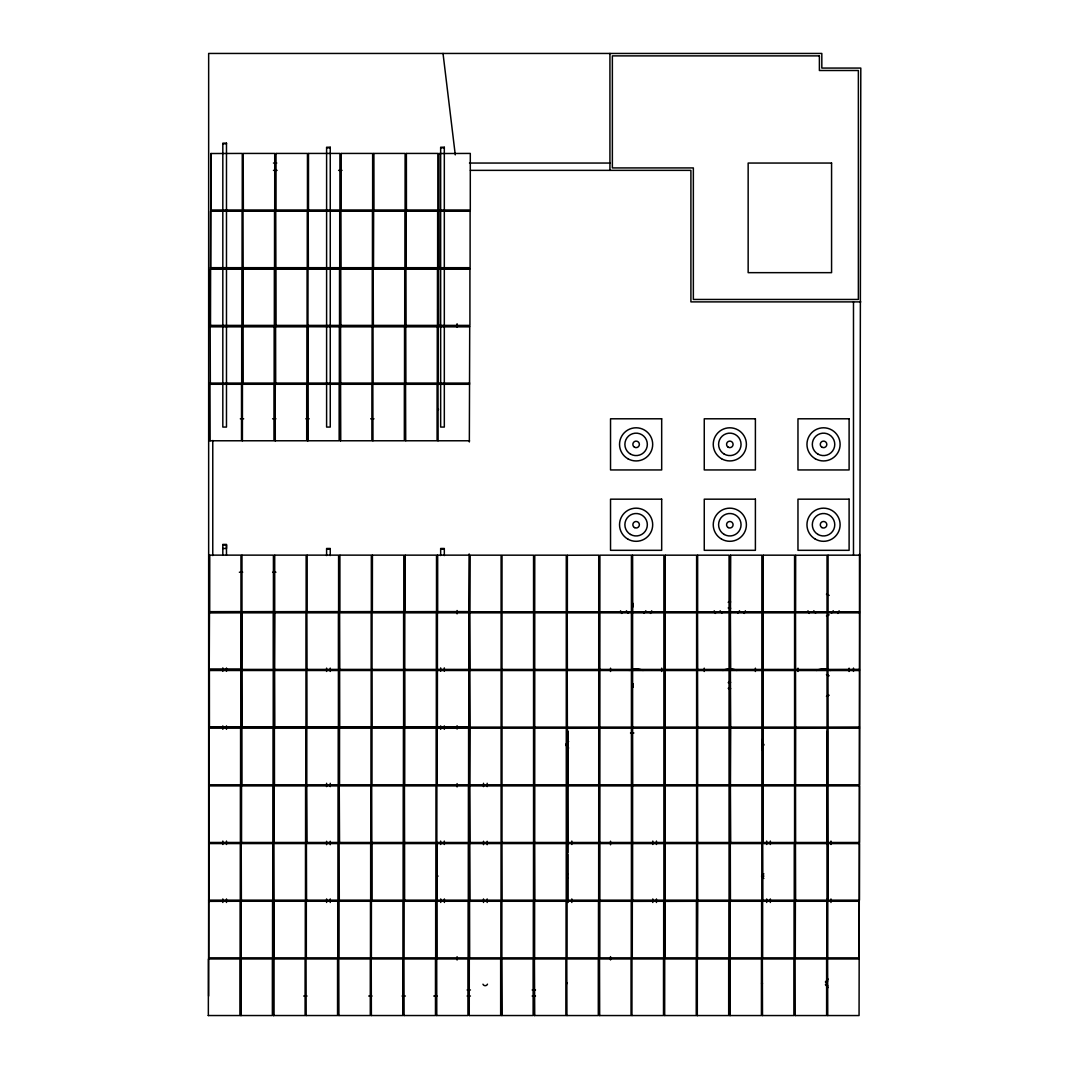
<?xml version="1.0" encoding="UTF-8"?>
<svg xmlns="http://www.w3.org/2000/svg" width="1069" height="1069" viewBox="0 0 1069 1069"><rect width="100%" height="100%" fill="white"/><g stroke="black" fill="none" stroke-linecap="round" stroke-linejoin="round"><path stroke-width="1.5" d="M208.655 996.027L208.655 53.45L821.82 53.45L821.82 68.069L860.799 68.069L859.062 1015.55L827.366 1015.55M438.37 409.307L437.649 409.587L438.544 409.333M437.769 876.273L436.887 876.152L437.782 875.885M438.156 383.09L438.21 326.499L469.719 326.499L469.532 384.292L438.023 384.292M469.344 441.978L469.532 384.199L438.023 384.199L438.116 440.775M468.97 555.145L437.462 555.145L437.462 611.722L468.97 611.722L469.157 553.942M438.223 309.329L437.649 309.502M762.438 876.273L761.956 876.553M762.478 983.4L761.542 983.306L762.371 983.453M565.808 744.331L568.641 741.498M763.894 745.146L763.894 744.331M763.854 878.451L761.542 876.152L763.854 873.841M825.388 981.957L828.234 979.11M211.034 153.522L210.753 210.005L210.847 153.522L242.262 153.428L242.262 210.005L210.887 210.005M276.029 153.522L276.029 210.005M308.487 153.522L308.487 210.005M341.225 153.522L341.225 210.005M373.535 210.005L373.575 153.428L405.098 153.428L405.098 210.005L373.388 210.005M406.273 210.005L406.314 153.428L437.836 153.428L437.836 210.005L406.126 210.005M438.918 210.005L438.918 153.522M243.344 210.005L243.197 153.428L274.72 153.428L274.72 210.005L243.01 210.005M243.157 267.691L243.01 211.114L274.533 211.208L274.533 267.691L242.823 267.691M275.896 267.691L275.749 211.114L307.271 211.208L307.271 267.691L275.561 267.691M373.388 211.208L404.91 211.208M406.126 211.208L437.649 211.208M210.513 267.691L210.66 211.208L242.075 211.114L242.075 267.691L210.379 267.691M308.353 267.691L308.206 211.114L339.728 211.114L339.728 267.704L308.019 267.691M210.379 268.894L241.888 268.894M341.078 267.691L340.944 211.114L372.453 211.114L372.453 267.704L340.757 267.704M373.201 267.704L404.91 267.704L404.91 211.114L373.388 211.114L373.388 267.704L373.495 211.208M405.939 267.704L437.649 267.704L437.649 211.114L406.126 211.114L406.126 267.704L406.22 211.208M438.731 267.704L470.106 267.704L470.106 211.127L438.584 211.127L438.678 267.704L438.678 211.208L470.106 211.208M210.179 325.39L241.888 325.39L241.888 268.8L210.379 268.8L210.379 325.39L210.473 268.894M242.636 325.39L274.345 325.39L274.345 268.813L242.823 268.813L242.97 325.39M275.708 325.39L307.084 325.39L307.084 268.813L275.561 268.813L275.655 325.39L275.655 268.907L307.084 268.907M307.966 325.39L308.019 268.813L339.528 268.813L339.528 325.39L307.832 325.39M340.891 325.39L340.757 268.813L372.266 268.813L372.266 325.39L340.57 325.39M373.348 325.39L373.201 268.813L404.723 268.813L404.723 325.39L373.014 325.39M307.925 326.593L307.832 383.076L307.832 326.499L339.341 326.593L339.341 383.076L307.645 383.076M406.086 325.39L405.939 268.813L437.462 268.813L437.462 325.39L405.752 325.39M438.544 325.39L469.919 325.39L469.919 268.813L438.397 268.813L438.49 325.39L438.49 268.907L469.919 268.907M210.326 383.076L210.179 326.499L241.701 326.499L241.701 383.076L209.992 383.076M242.783 383.076L274.158 383.076L274.158 326.499L242.636 326.499L242.73 383.076L242.73 326.593L274.158 326.593M275.521 383.076L306.897 383.076L306.897 326.499L275.374 326.499L275.468 383.076L275.468 326.593L306.897 326.593M340.704 383.076L340.57 326.499L372.079 326.499L372.079 383.076L340.37 383.076M242.543 384.279L273.971 384.279M373.161 383.076L373.014 326.499L404.536 326.499L404.536 383.076L372.827 383.076M405.899 383.076L405.752 326.499L437.274 326.499L437.274 383.076L405.565 383.076M210.139 440.762L209.992 384.185L241.514 384.185L241.514 440.775L209.805 440.775M242.409 440.775L242.449 384.185L273.971 384.185L273.971 440.775L242.262 440.775M275.147 440.775L275.281 384.279L306.709 384.279M307.458 440.775L339.154 440.775L339.154 384.199L307.645 384.199L307.778 440.775M340.183 440.775L371.892 440.775L371.892 384.199L340.37 384.199L340.517 440.775M372.974 440.775L372.827 384.199L404.349 384.199L404.349 440.775L372.64 440.775M405.712 440.775L405.565 384.199L437.087 384.199L437.087 440.775L405.378 440.775M209.577 555.225L209.43 611.709L240.953 611.628L240.953 555.132L209.43 555.132L209.524 611.709L240.953 611.722M241.982 555.225L241.982 611.722L273.41 611.722L273.41 555.132L241.888 555.132M274.72 555.225L274.72 611.722L306.135 611.722L306.135 555.132L274.626 555.132M307.177 555.225L307.177 611.722L338.592 611.722L338.592 555.132L307.07 555.132M339.902 555.225L339.902 611.722L371.331 611.722L371.331 555.145L339.808 555.132M372.413 555.225L372.266 611.722L403.788 611.628L403.788 555.145L372.266 555.145L372.359 611.722M405.138 555.239L405.004 611.722L436.513 611.628L436.513 555.145L405.004 555.145L405.098 611.722M567.358 611.749L567.358 555.265M632.501 555.265L632.501 611.749M665.239 555.265L665.239 611.749M697.643 555.265L697.643 611.749M795.617 611.749L795.657 555.265M828.074 555.265L828.074 611.749M241.848 611.722L273.41 611.628M274.573 611.722L306.135 611.628M209.39 612.925L209.243 669.408L209.337 612.925L240.766 612.831L240.766 669.408L209.096 669.408M372.119 611.722L403.788 611.722M404.844 611.722L436.513 611.722M469.532 611.749L469.719 555.265L469.679 611.749M501.989 611.749L502.029 555.172L533.551 555.172L533.551 611.749L501.842 611.749M437.408 612.925L437.408 669.408M534.714 611.749L534.767 555.172L566.276 555.172L566.276 611.749M599.856 611.749L599.909 555.172L631.418 555.172L631.418 611.749L599.709 611.749M632.501 612.938L632.501 669.421M730.287 611.749L730.474 555.265L730.421 611.749M665.239 612.938L665.239 669.421M763.012 611.749L763.199 555.265L763.159 611.749M795.657 611.749L827.032 611.749L827.032 555.172L795.617 555.265M241.647 669.408L241.848 612.925L241.794 669.408M274.386 669.408L274.573 612.925L274.533 669.408M209.39 670.597L209.337 727.08L209.243 670.504L240.766 670.504L240.766 727.08L209.096 727.08M307.03 669.408L306.883 612.831L338.405 612.831L338.405 669.408L306.696 669.408M339.768 669.408L339.621 612.831L371.143 612.831L371.143 669.408L339.434 669.408M372.039 669.408L372.079 612.831L403.601 612.831L403.601 669.408L371.892 669.408M404.763 669.408L404.817 612.831L436.326 612.831L436.326 669.408L404.63 669.408M469.385 669.421L501.094 669.421L501.094 612.844L469.572 612.844L469.719 669.421L469.572 612.938M501.989 669.421L502.029 612.844L533.551 612.844L533.551 669.435L501.842 669.421M437.408 670.597L437.368 727.094L468.783 727.094L468.783 612.831L437.261 612.831L437.261 669.408M534.714 669.435L534.767 612.844L566.276 612.844L566.276 669.435L534.58 669.435M567.358 669.435L567.225 612.844L598.734 612.844L598.734 669.435L567.024 669.435M599.856 669.421L599.909 612.844L631.418 612.844L631.418 669.421L599.709 669.421M697.683 669.435L697.549 612.844L729.058 612.844L729.058 669.435L697.362 669.435M632.501 670.61L632.501 727.107M730.14 669.435L761.85 669.435L761.85 612.844L730.327 612.844L730.474 669.435L730.327 612.938M665.239 670.61L665.239 727.107M762.878 669.435L794.574 669.435L794.574 612.844L763.066 612.844L763.199 669.435L763.066 612.938M795.657 669.435L827.032 669.435L827.032 612.858L795.523 612.844L795.617 669.435M828.114 669.435L827.967 612.844L859.489 612.858M241.647 727.08L273.223 727.08L273.223 670.504L241.701 670.504L241.794 727.08L241.701 670.597M274.386 727.08L305.948 727.08L305.948 670.504L274.439 670.504L274.533 727.08L274.439 670.597M241.647 728.283L241.647 784.78M372.172 727.094L372.079 670.504L403.601 670.504L403.601 727.094L371.892 727.094M274.386 728.283L274.386 784.78M306.803 728.296L306.803 784.78M404.91 727.094L404.817 670.504L436.326 670.504L436.326 727.094L404.63 727.094M339.528 728.296L339.528 784.78M371.985 728.296L371.985 784.78M469.385 727.107L501.094 727.107L501.094 670.517L469.572 670.517L469.719 727.107L469.572 670.61M501.989 727.107L502.029 670.53L533.551 670.53L533.551 727.107L501.842 727.107M404.723 728.296L404.723 784.78M437.221 728.296L437.181 784.78L437.181 728.296L468.596 728.203L468.596 784.78L437.221 784.78M534.714 727.107L534.767 670.53L566.276 670.53L566.276 727.107L534.58 727.107M567.358 727.107L567.225 670.53L598.734 670.53L598.734 727.107L567.024 727.107M599.856 727.107L599.909 670.517L631.418 670.517L631.418 727.107L599.709 727.107M567.358 784.78L567.358 728.296M697.683 727.107L697.549 670.53L729.058 670.53L729.058 727.107L697.362 727.107M632.501 728.296L632.501 784.78M730.14 727.107L761.85 727.107L761.85 670.53L730.327 670.53L730.474 727.107L730.327 670.624M665.239 728.296L665.239 784.78M762.878 727.107L794.574 727.107L794.574 670.53L763.066 670.53L763.199 727.107L763.066 670.624M795.657 727.107L827.032 727.107L827.032 670.53L795.523 670.53L795.617 727.107M697.643 728.296L697.643 784.78M828.114 727.107L827.967 670.53L859.489 670.53M795.617 784.78L795.657 728.296M828.074 728.296L828.074 784.78M209.016 784.78L209.056 728.189L240.578 728.189L240.578 784.78L208.869 784.78M241.46 785.982L241.46 842.466M274.198 785.982L274.158 842.466L274.065 785.889L305.574 785.889L305.574 842.466L274.198 842.466M469.532 784.78L469.719 728.296L469.679 784.78M501.989 784.78L502.029 728.203L533.551 728.203L533.551 784.78L501.842 784.78M534.714 784.78L534.767 728.203L566.276 728.203L566.276 784.78L534.58 784.78M599.856 784.78L599.909 728.203L631.418 728.203L631.418 784.78L599.709 784.78M632.501 785.982L632.501 842.466M730.287 784.78L730.474 728.296L730.421 784.78M665.239 785.982L665.239 842.466M763.012 784.78L763.199 728.296L763.159 784.78M795.657 784.78L827.032 784.78L827.032 728.203L795.617 728.296M209.016 842.466L208.869 785.889L240.391 785.889L240.391 842.466L208.682 842.466M208.909 843.668L208.909 900.151M306.322 842.466L338.031 842.466L338.031 785.889L306.509 785.889L306.656 842.466L306.509 785.982M339.06 842.466L370.769 842.466L370.769 785.889L339.247 785.889L339.394 842.466L339.247 785.982M371.838 842.466L371.705 785.889L403.213 785.889L403.213 842.466L371.518 842.466M404.576 842.466L404.443 785.889L435.952 785.889L435.952 842.466L404.242 842.466M436.847 842.479L436.887 785.889L468.409 785.889L468.409 842.479L436.7 842.479M371.745 843.668L371.691 900.151L371.598 843.575L403.12 843.575L403.12 900.151L371.745 900.151M469.385 842.466L501.094 842.466L501.094 785.889L469.572 785.889L469.719 842.466L469.572 785.982M501.989 842.466L502.029 785.889L533.551 785.889L533.551 842.466L501.842 842.466M404.483 843.668L404.429 900.151L404.336 843.575L435.858 843.575L435.858 900.151L404.483 900.151M534.714 842.466L534.767 785.889L566.276 785.889L566.276 842.479L534.58 842.466M567.358 842.479L567.225 785.889L598.734 785.889L598.734 842.479M599.856 842.466L599.909 785.889L631.418 785.889L631.418 842.466L567.024 842.479M697.683 842.479L697.549 785.889L729.058 785.889L729.058 842.479L697.362 842.479M632.501 843.668L632.501 900.165M730.14 842.479L761.85 842.479L761.85 785.889L730.327 785.889L730.474 842.479L730.327 785.982M665.239 843.682L665.239 900.165M762.878 842.479L794.574 842.479L794.574 785.889L763.066 785.889L763.199 842.479L763.066 785.982M795.657 842.479L827.032 842.479L827.032 785.889L795.523 785.889L795.617 842.479M828.114 842.479L827.967 785.889L859.489 785.889L859.489 842.479L827.78 842.479M828.074 843.682L828.021 900.165L827.927 843.588L859.449 843.588L859.449 900.165L828.074 900.165M241.367 900.151L241.22 843.575L272.742 843.575L272.742 900.151L241.033 900.151M274.105 900.151L273.958 843.575L305.48 843.575L305.48 900.151L273.771 900.151M208.682 957.837L208.722 901.354M306.549 900.151L306.415 843.575L337.924 843.575L337.924 900.151L306.228 900.151M339.287 900.151L339.14 843.575L370.662 843.575L370.662 900.151L338.953 900.151M306.322 901.354L306.322 957.851M339.06 901.354L339.06 957.851M436.606 900.151L468.302 900.151L468.302 843.575L436.793 843.575L436.927 900.151L436.793 843.668M469.331 900.151L501.04 900.165L501.04 843.575L469.532 843.575L469.665 900.151L469.532 843.668M502.123 900.165L501.976 843.575L533.498 843.575L533.498 900.165L501.789 900.165M436.74 901.367L436.74 957.851M534.861 900.165L534.714 843.575L566.236 843.575L566.236 900.165L534.527 900.165M469.478 901.367L469.478 957.851M567.118 900.165L567.171 843.575L598.68 843.575L598.68 900.165L566.984 900.165M599.856 900.165L599.909 843.575L631.418 843.588L631.418 900.165L599.709 900.165M501.882 901.367L501.882 957.851M534.62 901.367L534.62 957.851M567.078 901.367L567.078 957.851M697.683 900.165L697.549 843.588L729.058 843.588L729.058 900.165L697.362 900.165M599.816 901.367L599.816 957.851M632.313 901.367L632.26 957.851L632.26 901.367L663.689 901.274L663.689 957.851L632.313 957.851M730.421 900.165L730.287 843.588L761.796 843.588L761.796 900.165L730.1 900.165M665.052 901.367L664.998 957.851L664.998 901.367L696.427 901.274L696.427 957.851L665.052 957.851M762.878 900.165L762.731 843.588L794.254 843.588L794.254 900.165L762.544 900.165M795.617 900.165L795.47 843.588L826.992 843.588L826.992 900.165L795.283 900.165M762.638 901.367L762.638 957.851M795.376 901.367L795.283 957.851M208.722 957.837L240.097 957.837L240.097 901.261L208.682 901.354M240.993 957.837L241.18 901.354L241.126 957.837M273.717 957.837L273.918 901.354L273.864 957.837M240.993 959.053L240.993 1015.537M371.371 957.851L371.411 901.261L402.933 901.274L402.933 957.851L371.224 957.851M273.717 959.053L273.717 1015.537M404.095 957.851L404.149 901.274L435.671 901.274L435.671 957.851L403.962 957.851M436.553 959.053L436.513 1015.537L436.419 958.96L467.928 958.96L467.928 1015.537L436.553 1015.537M469.291 959.053L469.251 1015.537L469.144 958.96L500.666 958.96L500.666 1015.537L469.291 1015.537M697.309 957.851L697.496 901.367L697.456 957.851M730.047 957.851L730.234 901.367L730.194 957.851M697.309 959.053L697.309 1015.55M827.687 957.864L827.74 901.274L859.249 901.274L859.249 957.864L827.553 957.864M730.047 959.053L730.047 1015.55M208.348 1015.537L208.388 958.96L239.91 958.96L239.91 1015.537L208.201 1015.537M306.175 1015.537L306.041 958.96L337.55 958.96L337.55 1015.537L305.841 1015.537M338.913 1015.537L338.766 958.96L370.288 958.96L370.288 1015.537L338.579 1015.537M371.371 1015.537L371.224 958.96L402.746 958.96L402.746 1015.537L371.037 1015.537M404.095 1015.537L403.962 958.96L435.471 958.96L435.471 1015.537L403.775 1015.537M501.414 1015.537L533.124 1015.537L533.124 958.96L501.602 958.96L501.749 1015.537L501.602 959.053M534.153 1015.537L565.862 1015.537L565.862 958.96L534.34 958.96L534.487 1015.537L534.34 959.053M566.931 1015.537L566.797 958.96L598.306 958.96L598.306 1015.55L566.61 1015.55M599.669 1015.55L599.522 958.96L631.044 958.96L631.044 1015.55L599.335 1015.55M631.939 1015.55L631.979 958.96L663.502 958.96L663.502 1015.55L631.792 1015.55M664.677 1015.55L664.718 958.96L696.24 958.973L696.24 1015.55L664.53 1015.55M762.504 1015.55L762.357 958.973L793.879 958.973L793.879 1015.55L762.17 1015.55M795.242 1015.55L795.095 958.973L826.618 958.973L826.618 1015.55L794.908 1015.55M827.687 1015.55L827.553 958.973L859.062 958.973M222.82 143.727L226.481 143.727M326.606 147.789L330.254 147.789M440.655 147.789L444.316 147.789M275.936 153.428L307.458 153.428L307.458 210.005L275.749 210.005M308.393 153.428L339.915 153.428L339.915 210.005L308.206 210.005M341.131 153.428L372.64 153.428L372.64 210.005L340.944 210.005M438.865 153.522L470.293 153.428L470.293 210.005L438.584 210.005M273.464 163.049L276.791 163.049M469.478 163.049L609.931 163.049M273.464 170.359L277.112 170.359M338.592 170.359L342.04 170.359M470.387 170.359L690.908 170.359L690.908 301.886L860.799 301.886M243.117 211.208L274.533 211.114M275.842 211.208L307.271 211.114M242.075 211.208L210.66 211.208L210.66 267.691M339.728 211.208L308.206 211.208M372.453 211.208L340.944 211.208M274.345 268.894L242.93 268.894L242.93 325.39M339.528 268.907L308.019 268.907M372.266 268.907L340.757 268.907M404.723 268.907L373.201 268.907M437.462 268.907L405.939 268.907M307.832 326.499L339.341 326.499M241.701 326.593L210.179 326.593M372.079 326.593L340.57 326.593M404.536 326.593L373.014 326.593M437.274 326.593L405.752 326.593M469.719 326.593L438.303 326.593L438.303 383.09M438.023 383.09L469.719 383.09M241.514 384.279L209.992 384.279M339.154 384.279L307.738 384.279L307.738 440.775M371.892 384.279L340.476 384.279L340.476 440.775M404.349 384.292L372.827 384.292M437.087 384.292L405.565 384.292M240.338 418.794L243.679 418.794M272.608 418.794L275.936 418.794M305.854 418.794L309.168 418.794M370.662 418.794L373.99 418.794M275 440.775L306.709 440.775L306.709 384.185L275.187 384.185L275.281 440.775M437.836 440.775L469.532 440.775M222.82 544.976L226.548 544.976L226.481 548.477L222.82 548.504M326.606 549.038L330.254 549.038M440.655 549.038L444.316 549.038M469.572 555.172L501.094 555.172L501.094 611.749L469.385 611.749M567.318 555.265L598.734 555.172L598.734 611.749L567.024 611.749M697.549 555.172L729.058 555.172L729.058 611.749L697.362 611.749M730.327 555.172L761.85 555.172L761.85 611.749L730.14 611.749M763.066 555.172L794.574 555.172L794.574 611.749L762.878 611.749M827.967 555.172L859.489 555.172M239.376 572.236L242.69 572.236M272.608 572.236L275.936 572.236M338.592 611.628L306.883 611.722M371.331 611.628L339.621 611.722M468.97 611.628L437.462 611.628L437.462 555.239M534.58 611.749L566.276 611.749M632.167 611.749L663.876 611.749L663.876 555.172L632.354 555.172L632.46 611.749M664.905 611.749L696.614 611.749M827.78 611.749L859.489 611.749M241.701 612.831L273.223 612.831L273.223 669.408L241.514 669.408M274.439 612.831L305.948 612.831L305.948 669.408L274.252 669.408M209.243 669.314L240.766 669.314M437.074 669.408L468.783 669.408M632.167 669.421L663.876 669.435L663.876 612.844L632.354 612.844L632.354 669.421M664.905 669.435L696.614 669.435L696.614 612.844L665.092 612.844L665.092 669.421M827.78 669.435L859.489 669.341M468.783 670.504L437.261 670.504L437.261 727.094M209.243 726.987L240.766 726.987M241.701 726.987L273.223 726.987M274.439 726.987L305.948 726.987M306.883 726.987L338.405 727M339.621 727L371.143 727M372.079 727L403.601 727M404.817 727L436.326 727M437.261 727L468.783 727M632.167 727.107L663.876 727.107L663.876 670.53L632.354 670.53L632.354 727.107M664.905 727.107L696.614 727.107L696.614 670.53L665.092 670.53L665.092 727.107M827.78 727.107L859.489 727.014M306.696 728.203L338.218 728.203L338.218 784.78L306.509 784.78M339.434 728.203L370.956 728.203L370.956 784.78L339.247 784.78M371.892 728.203L403.401 728.203L403.401 784.78L371.705 784.78M404.63 728.203L436.139 728.203L436.139 784.78L404.443 784.78M469.572 728.203L501.094 728.203L501.094 784.78L469.385 784.78M567.318 728.296L598.734 728.203L598.734 784.78L567.024 784.78M697.549 728.203L729.058 728.203L729.058 784.78L697.362 784.78M730.327 728.203L761.85 728.203L761.85 784.78L730.14 784.78M763.066 728.203L794.574 728.203L794.574 784.78L762.878 784.78M827.967 728.203L859.489 728.203M630.51 732.987L633.877 732.987M241.327 784.78L273.023 784.78L273.023 728.203L241.514 728.189L241.607 784.78M274.065 784.78L305.761 784.78L305.761 728.203L274.252 728.203L274.345 784.78M632.167 784.78L663.876 784.78L663.876 728.203L632.354 728.203L632.46 784.78M664.905 784.78L696.614 784.78L696.614 728.203L665.092 728.203L665.185 784.78M827.78 784.78L859.489 784.78L859.489 554.076M241.14 842.466L272.836 842.466L272.836 785.889L241.327 785.889L241.327 842.466M632.167 842.466L663.876 842.466L663.876 785.889L632.354 785.889L632.354 842.466M664.905 842.466L696.614 842.479L696.614 785.889L665.092 785.889L665.092 842.466M208.762 843.575L240.284 843.575L240.284 900.151L208.575 900.151M632.167 900.165L663.876 900.165L663.876 843.588L632.354 843.588L632.354 900.165M664.905 900.165L696.614 900.165L696.614 843.588L665.092 843.588L665.092 900.165M241.033 901.261L272.555 901.261L272.555 957.851L240.846 957.837M273.771 901.261L305.293 901.261L305.293 957.851L273.584 957.837M306.228 901.261L337.737 901.261L337.737 957.851L306.041 957.851M338.953 901.261L370.475 901.261L370.475 957.851L338.766 957.851M501.789 901.274L533.311 901.274L533.311 957.851L501.602 957.851M534.527 901.274L566.049 901.274L566.049 957.851L534.34 957.851M566.984 901.274L598.493 901.274L598.493 957.851L566.797 957.851M599.709 901.274L631.231 901.274L631.231 957.851L599.522 957.851M697.362 901.274L728.871 901.274L728.871 957.851L697.175 957.851M730.1 901.274L761.609 901.274L761.609 957.851L729.9 957.851M762.544 901.274L794.067 901.274L794.067 957.864L762.357 957.851M795.283 901.274L826.805 901.274L826.805 957.864L795.095 957.864M436.419 957.851L468.115 957.851L468.115 901.274L436.606 901.274L436.7 957.851M469.144 957.851L500.853 957.851L500.853 901.274L469.331 901.274L469.438 957.851M467.1 989.974L470.44 989.974M532.148 989.974L535.489 989.974M303.703 996.027L307.03 996.027M368.725 996.027L372.052 996.027M402.064 996.027L405.405 996.027M433.747 996.027L437.087 996.027M467.1 996.027L470.44 996.027M532.148 996.027L535.489 996.027M240.659 1015.537L272.368 1015.537L272.368 958.96L240.846 958.96L240.846 1015.537M273.397 1015.537L305.093 1015.537L305.093 958.96L273.584 958.96L273.584 1015.537M696.988 1015.55L728.684 1015.55L728.684 958.973L697.175 958.973L697.175 1015.55M729.713 1015.55L761.422 1015.55L761.422 958.973L729.9 958.973L729.9 1015.55M373.575 153.522L373.682 210.005M406.314 153.522L406.407 210.005M825.388 984.669L828.234 987.515M565.808 745.146L568.641 747.993M443.02 53.45L455.274 154.871M853.49 301.886L853.49 554.891M853.49 668.072L853.49 671.399M849.107 668.165L849.107 671.466M830.974 841.062L830.974 844.47M830.974 898.949L830.974 902.463M827.312 731.116L827.312 844.47M827.312 898.949L827.312 1013.706M797.968 668.165L797.968 671.466M770.348 841.062L770.348 844.47M770.348 898.949L770.348 902.463M766.687 841.062L766.687 844.47M766.687 898.949L766.687 902.463M762.451 739.2L762.451 750.157M755.395 668.165L755.395 671.466M704.257 668.165L704.257 671.466M696.614 611.749L696.614 555.172L665.092 555.172L665.185 611.749M661.684 668.165L661.684 671.466M656.446 841.062L656.446 844.47M656.446 898.935L656.446 902.463M652.785 841.062L652.785 844.47M652.785 898.935L652.785 902.463M610.533 668.165L610.533 671.466M610.533 841.196L610.533 844.791M610.533 956.595L610.533 959.935M609.931 53.45L609.931 170.359M571.808 841.062L571.808 844.47M571.808 898.935L571.808 902.463M568.147 731.116L568.147 852.755M568.147 854.305L568.147 902.463M487.17 783.296L487.17 786.61M487.17 841.276L487.17 844.67M487.17 898.935L487.17 902.463M483.509 783.296L483.509 786.61M483.509 841.276L483.509 844.67M483.509 898.935L483.509 902.463M457.091 323.76L457.091 327.087M457.091 610.519L457.091 613.847M457.091 725.744L457.091 729.071M457.091 783.604L457.091 786.931M457.091 956.688L457.091 960.015M444.316 555.559L444.316 548.477L440.655 548.477L440.655 555.559M444.316 667.898L444.316 671.225M444.316 725.904L444.316 729.272M444.316 841.062L444.316 844.47M444.383 898.935L444.383 902.45M440.655 667.898L440.655 671.225M440.655 725.904L440.655 729.272M440.655 841.062L440.655 844.47M440.735 898.935L440.735 902.45M435.858 977.761L435.858 988.731M330.254 555.559L330.254 548.477L326.606 548.477L326.606 555.559M330.254 668.112L330.254 671.426M330.254 783.296L330.254 786.61M330.254 841.276L330.254 844.67M330.254 898.935L330.254 902.45M326.606 668.112L326.606 671.426M326.606 783.296L326.606 786.61M326.606 841.276L326.606 844.67M326.606 898.935L326.606 902.45M226.481 555.078L226.481 544.415L222.82 544.415L222.82 555.078M226.481 668.005L226.481 671.319M226.481 725.918L226.481 729.285M226.481 841.062L226.481 844.47M226.481 898.935L226.481 902.45M222.82 667.898L222.82 671.225M222.82 725.918L222.82 729.272M222.82 841.062L222.82 844.47M222.82 898.935L222.82 902.45M212.771 440.481L212.771 555.559M567.064 983.587A2.432 2.432 0 0 1 567.051 982.959M568.013 878.023A2.432 2.432 0 0 1 567.96 874.161M487.477 984.148A2.432 2.432 0 0 1 485.567 985.645L484.925 985.658A2.432 2.432 0 0 1 482.974 984.202M827.74 985.498A2.432 2.432 0 0 1 827.673 981.008M763.734 876.42A2.432 2.432 0 0 1 763.734 875.792M568.08 746.175A2.432 2.432 0 0 1 568.053 743.209M722.818 670.463A16.583 16.583 0 0 1 736.835 670.463M730.675 688.65A3.274 3.274 0 0 1 728.189 688.329M728.189 682.663A3.274 3.274 0 0 1 730.675 682.329M816.529 670.463A16.583 16.583 0 0 1 830.546 670.463M829.156 695.211A11.225 11.225 0 0 1 826.444 696.333M826.444 674.646A11.225 11.225 0 0 1 829.156 675.768M629.106 670.463A16.583 16.583 0 0 1 643.124 670.463M633.276 687.126A3.274 3.274 0 0 1 633.276 683.853M745.4 610.787A16.583 16.583 0 0 1 744.184 613.406M715.468 613.406A16.583 16.583 0 0 1 714.239 610.787M739.548 610.733A11.225 11.225 0 0 1 737.757 613.058M721.882 613.058A11.225 11.225 0 0 1 720.105 610.733M730.675 608.274A3.274 3.274 0 0 1 728.189 607.954M728.189 602.288A3.274 3.274 0 0 1 730.675 601.954M839.125 610.787A16.583 16.583 0 0 1 837.896 613.406M809.18 613.406A16.583 16.583 0 0 1 807.964 610.787M833.259 610.733A11.225 11.225 0 0 1 831.482 613.058M829.156 614.835A11.225 11.225 0 0 1 826.444 615.958M815.607 613.058A11.225 11.225 0 0 1 813.816 610.733M826.444 594.27A11.225 11.225 0 0 1 829.156 595.393M651.689 610.787A16.583 16.583 0 0 1 650.473 613.406M621.757 613.406A16.583 16.583 0 0 1 620.528 610.787M645.836 610.733A11.225 11.225 0 0 1 644.046 613.058M628.171 613.058A11.225 11.225 0 0 1 626.394 610.733M633.276 606.751A3.274 3.274 0 0 1 633.276 603.477M307.03 727.08L338.405 727.08L338.405 670.504L306.883 670.504L306.99 727.08M339.768 727.08L371.143 727.08L371.143 670.504L339.621 670.504L339.715 727.08M819.389 55.882L612.363 55.882L612.363 167.927L693.353 167.927L693.353 299.454L858.367 299.454L858.367 70.501L819.389 70.501L819.389 55.882M226.481 143.179L222.82 143.179L222.82 427.065L226.481 427.065L226.481 143.179M330.254 147.241L326.606 147.241L326.606 427.065L330.254 427.065L330.254 147.241M444.316 147.241L440.655 147.241L440.655 427.065L444.316 427.065L444.316 147.241M831.575 163.049L748.153 163.049L748.153 272.662L831.575 272.662L831.575 163.049M661.684 418.794L610.533 418.794L610.533 469.946L661.684 469.946L661.684 418.794M755.395 418.794L704.257 418.794L704.257 469.946L755.395 469.946L755.395 418.794M849.107 418.794L797.968 418.794L797.968 469.946L849.107 469.946L849.107 418.794M661.684 499.17L610.533 499.17L610.533 550.321L661.684 550.321L661.684 499.17M755.395 499.17L704.257 499.17L704.257 550.321L755.395 550.321L755.395 499.17M849.107 499.17L797.968 499.17L797.968 550.321L849.107 550.321L849.107 499.17M627.824 539.097A16.583 16.583 0 0 0 652.691 524.745A16.583 16.583 0 0 0 627.824 510.381A16.583 16.583 0 0 0 627.824 539.097M630.496 534.46A11.225 11.225 0 0 0 647.333 524.745A11.225 11.225 0 0 0 630.496 515.017A11.225 11.225 0 0 0 630.496 534.46M634.478 527.578A3.274 3.274 0 0 0 639.382 524.745A3.274 3.274 0 0 0 634.478 521.913A3.274 3.274 0 0 0 634.478 527.578M815.246 539.097A16.583 16.583 0 0 0 840.114 524.745A16.583 16.583 0 0 0 815.246 510.381A16.583 16.583 0 0 0 815.246 539.097M817.932 534.46A11.225 11.225 0 0 0 834.769 524.745A11.225 11.225 0 0 0 817.932 515.017A11.225 11.225 0 0 0 817.932 534.46M821.901 527.578A3.274 3.274 0 0 0 826.818 524.745A3.274 3.274 0 0 0 821.901 521.913A3.274 3.274 0 0 0 821.901 527.578M721.535 539.097A16.583 16.583 0 0 0 746.403 524.745A16.583 16.583 0 0 0 721.535 510.381A16.583 16.583 0 0 0 721.535 539.097M724.207 534.46A11.225 11.225 0 0 0 741.058 524.745A11.225 11.225 0 0 0 724.207 515.017A11.225 11.225 0 0 0 724.207 534.46M728.189 527.578A3.274 3.274 0 0 0 733.093 524.745A3.274 3.274 0 0 0 728.189 521.913A3.274 3.274 0 0 0 728.189 527.578M721.535 458.721A16.583 16.583 0 0 0 746.403 444.37A16.583 16.583 0 0 0 721.535 430.005A16.583 16.583 0 0 0 721.535 458.721M724.207 454.084A11.225 11.225 0 0 0 741.058 444.37A11.225 11.225 0 0 0 724.207 434.642A11.225 11.225 0 0 0 724.207 454.084M728.189 447.203A3.274 3.274 0 0 0 733.093 444.37A3.274 3.274 0 0 0 728.189 441.537A3.274 3.274 0 0 0 728.189 447.203M815.246 458.721A16.583 16.583 0 0 0 840.114 444.37A16.583 16.583 0 0 0 815.246 430.005A16.583 16.583 0 0 0 815.246 458.721M817.932 454.084A11.225 11.225 0 0 0 834.769 444.37A11.225 11.225 0 0 0 817.932 434.642A11.225 11.225 0 0 0 817.932 454.084M821.901 447.203A3.274 3.274 0 0 0 826.818 444.37A3.274 3.274 0 0 0 821.901 441.537A3.274 3.274 0 0 0 821.901 447.203M627.824 458.721A16.583 16.583 0 0 0 652.691 444.37A16.583 16.583 0 0 0 627.824 430.005A16.583 16.583 0 0 0 627.824 458.721M630.496 454.084A11.225 11.225 0 0 0 647.333 444.37A11.225 11.225 0 0 0 630.496 434.642A11.225 11.225 0 0 0 630.496 454.084M634.478 447.203A3.274 3.274 0 0 0 639.382 444.37A3.274 3.274 0 0 0 634.478 441.537A3.274 3.274 0 0 0 634.478 447.203"/></g></svg>
